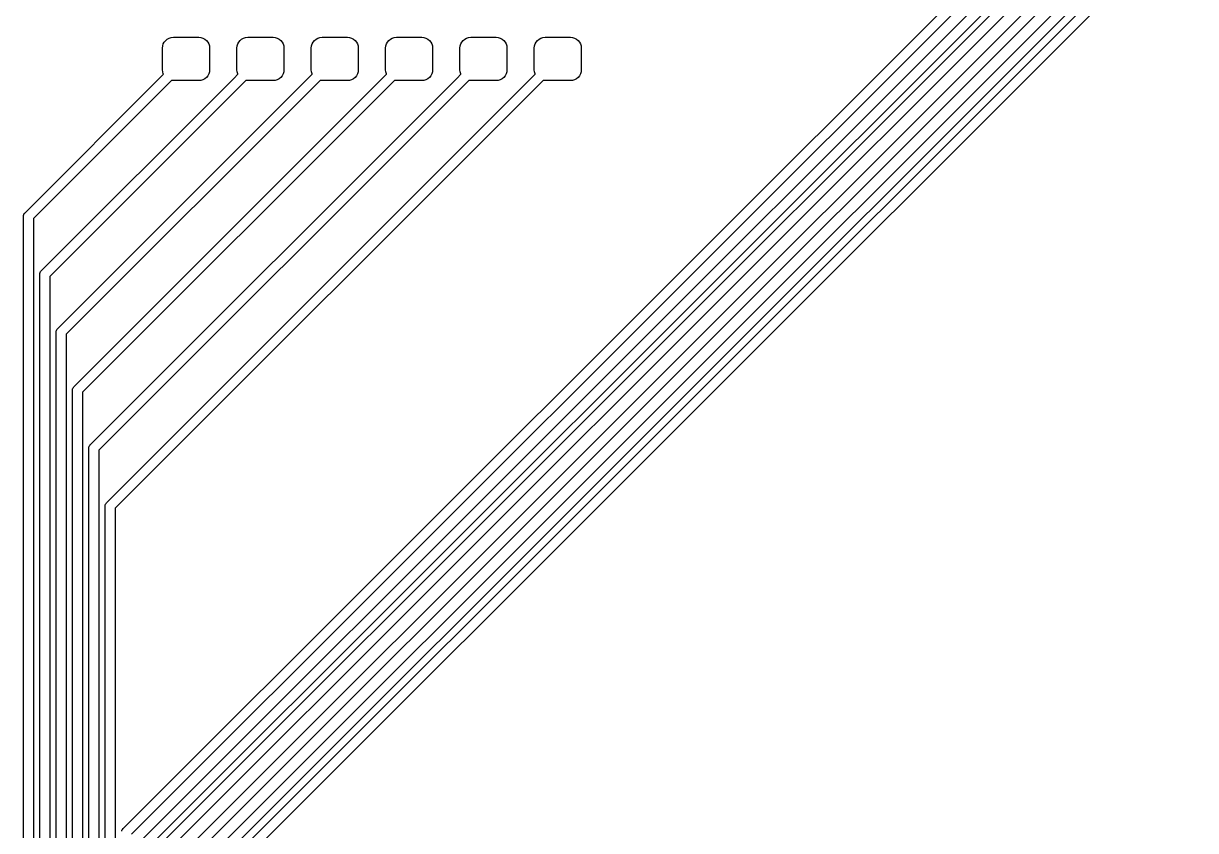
# Model space of a CAD drawing. Extents: x 1 to 84, y 1 to 137.
# Drawn here: x 20.62 to 44.27, y 109.13 to 125.43 of the extents above; entities that cross this region are included whole.
import ezdxf

# ---------------------------------------------------------------- set-up
doc = ezdxf.new("R2010")
doc.units = 0
doc.layers.add('BLACK', color=7, linetype='CONTINUOUS')

msp = doc.modelspace()

# ---------------------------------------------------------------- linework, layer by layer
at = {"layer": 'BLACK', "linetype": 'CONTINUOUS'}
for p, q in [((23.6328, 108.474), (43.35, 128.191)), ((43.5172, 128.076), (23.8, 108.359)), ((23.9628, 108.204), (43.7, 127.941)), ((43.8672, 127.826), (24.13, 108.089)), ((24.2928, 108.034), (44.1, 127.841)), ((44.2672, 127.726), (24.46, 107.919)), ((23.3028, 108.777), (42.03, 127.505)), ((42.1972, 127.389), (23.47, 108.662)), ((22.9727, 108.914), (40.75, 126.691)), ((40.9172, 126.576), (23.14, 108.799)), ((22.6328, 109.174), (39.49, 126.031)), ((39.6572, 125.916), (22.8, 109.059)), ((23.4891, 125.086), (23.5222, 125.113)), ((23.5222, 125.113), (23.56, 125.133)), ((23.56, 125.133), (23.6011, 125.146)), ((23.6011, 125.146), (23.6437, 125.15)), ((23.6437, 125.15), (24.1562, 125.15)), ((24.1562, 125.15), (24.1989, 125.146)), ((24.1989, 125.146), (24.24, 125.133)), ((24.24, 125.133), (24.2778, 125.113)), ((24.2778, 125.113), (24.3109, 125.086)), ((24.9891, 125.086), (25.0222, 125.113)), ((25.0222, 125.113), (25.06, 125.133)), ((25.06, 125.133), (25.1011, 125.146)), ((25.1011, 125.146), (25.1437, 125.15)), ((25.1437, 125.15), (25.6562, 125.15)), ((25.6562, 125.15), (25.6989, 125.146)), ((25.6989, 125.146), (25.74, 125.133)), ((25.74, 125.133), (25.7778, 125.113)), ((25.7778, 125.113), (25.8109, 125.086)), ((26.4891, 125.086), (26.5222, 125.113)), ((26.5222, 125.113), (26.56, 125.133)), ((26.56, 125.133), (26.6011, 125.146)), ((26.6011, 125.146), (26.6437, 125.15)), ((26.6437, 125.15), (27.1562, 125.15)), ((27.1562, 125.15), (27.1989, 125.146)), ((27.1989, 125.146), (27.24, 125.133)), ((27.24, 125.133), (27.2778, 125.113)), ((27.2778, 125.113), (27.3109, 125.086)), ((27.9891, 125.086), (28.0222, 125.113)), ((28.0222, 125.113), (28.06, 125.133)), ((28.06, 125.133), (28.1011, 125.146)), ((28.1011, 125.146), (28.1437, 125.15)), ((28.1437, 125.15), (28.6562, 125.15)), ((28.6562, 125.15), (28.6989, 125.146)), ((28.6989, 125.146), (28.74, 125.133)), ((28.74, 125.133), (28.7778, 125.113)), ((28.7778, 125.113), (28.8109, 125.086)), ((29.4891, 125.086), (29.5222, 125.113)), ((29.5222, 125.113), (29.56, 125.133)), ((29.56, 125.133), (29.6011, 125.146)), ((29.6011, 125.146), (29.6437, 125.15)), ((29.6437, 125.15), (30.1562, 125.15)), ((30.1562, 125.15), (30.1989, 125.146)), ((30.1989, 125.146), (30.24, 125.133)), ((30.24, 125.133), (30.2778, 125.113)), ((30.2778, 125.113), (30.3109, 125.086)), ((30.9891, 125.086), (31.0222, 125.113)), ((31.0222, 125.113), (31.06, 125.133)), ((31.06, 125.133), (31.1011, 125.146)), ((31.1011, 125.146), (31.1437, 125.15)), ((31.1437, 125.15), (31.6562, 125.15)), ((31.6562, 125.15), (31.6989, 125.146)), ((31.6989, 125.146), (31.74, 125.133)), ((31.74, 125.133), (31.7778, 125.113)), ((31.7778, 125.113), (31.8109, 125.086)), ((23.425, 124.931), (23.4292, 124.974)), ((23.425, 124.494), (23.425, 124.931)), ((23.4292, 124.974), (23.4417, 125.015)), ((23.4417, 125.015), (23.4619, 125.053)), ((23.4619, 125.053), (23.4891, 125.086)), ((24.3109, 125.086), (24.3381, 125.053)), ((24.3381, 125.053), (24.3583, 125.015)), ((24.3583, 125.015), (24.3708, 124.974)), ((24.3708, 124.974), (24.375, 124.931)), ((24.375, 124.931), (24.375, 124.494)), ((24.925, 124.931), (24.9292, 124.974)), ((24.925, 124.494), (24.925, 124.931)), ((24.9292, 124.974), (24.9417, 125.015)), ((24.9417, 125.015), (24.9619, 125.053)), ((24.9619, 125.053), (24.9891, 125.086)), ((25.8109, 125.086), (25.8381, 125.053)), ((25.8381, 125.053), (25.8583, 125.015)), ((25.8583, 125.015), (25.8708, 124.974)), ((25.8708, 124.974), (25.875, 124.931)), ((25.875, 124.931), (25.875, 124.494)), ((26.425, 124.931), (26.4292, 124.974)), ((26.425, 124.494), (26.425, 124.931)), ((26.4292, 124.974), (26.4417, 125.015)), ((26.4417, 125.015), (26.4619, 125.053)), ((26.4619, 125.053), (26.4891, 125.086)), ((27.3109, 125.086), (27.3381, 125.053)), ((27.3381, 125.053), (27.3583, 125.015)), ((27.3583, 125.015), (27.3708, 124.974)), ((27.3708, 124.974), (27.375, 124.931)), ((27.375, 124.931), (27.375, 124.494)), ((27.925, 124.931), (27.9292, 124.974)), ((27.925, 124.494), (27.925, 124.931)), ((27.9292, 124.974), (27.9417, 125.015)), ((27.9417, 125.015), (27.9619, 125.053)), ((27.9619, 125.053), (27.9891, 125.086)), ((28.8109, 125.086), (28.8381, 125.053)), ((28.8381, 125.053), (28.8583, 125.015)), ((28.8583, 125.015), (28.8708, 124.974)), ((28.8708, 124.974), (28.875, 124.931)), ((28.875, 124.931), (28.875, 124.494)), ((29.425, 124.931), (29.4292, 124.974)), ((29.425, 124.494), (29.425, 124.931)), ((29.4292, 124.974), (29.4417, 125.015)), ((29.4417, 125.015), (29.4619, 125.053)), ((29.4619, 125.053), (29.4891, 125.086)), ((30.3109, 125.086), (30.3381, 125.053)), ((30.3381, 125.053), (30.3583, 125.015)), ((30.3583, 125.015), (30.3708, 124.974)), ((30.3708, 124.974), (30.375, 124.931)), ((30.375, 124.931), (30.375, 124.494)), ((30.925, 124.931), (30.9292, 124.974)), ((30.925, 124.494), (30.925, 124.931)), ((30.9292, 124.974), (30.9417, 125.015)), ((30.9417, 125.015), (30.9619, 125.053)), ((30.9619, 125.053), (30.9891, 125.086)), ((31.8109, 125.086), (31.8381, 125.053)), ((31.8381, 125.053), (31.8583, 125.015)), ((31.8583, 125.015), (31.8708, 124.974)), ((31.8708, 124.974), (31.875, 124.931)), ((31.875, 124.931), (31.875, 124.494)), ((20.6527, 121.607), (23.4467, 124.401)), ((21.3127, 119.267), (26.4467, 124.401)), ((21.6427, 118.097), (27.9467, 124.401)), ((22.3027, 115.757), (30.9467, 124.401)), ((23.4292, 124.451), (23.425, 124.494)), ((23.4417, 124.41), (23.4292, 124.451)), ((23.4467, 124.401), (23.4417, 124.41)), ((24.3583, 124.41), (24.3381, 124.372)), ((24.3708, 124.451), (24.3583, 124.41)), ((24.375, 124.494), (24.3708, 124.451)), ((24.8711, 124.325), (24.9467, 124.401)), ((24.9292, 124.451), (24.925, 124.494)), ((24.9417, 124.41), (24.9292, 124.451)), ((24.9467, 124.401), (24.9417, 124.41)), ((25.8583, 124.41), (25.8381, 124.372)), ((25.8708, 124.451), (25.8583, 124.41)), ((25.875, 124.494), (25.8708, 124.451)), ((26.4292, 124.451), (26.425, 124.494)), ((26.4417, 124.41), (26.4292, 124.451)), ((26.4467, 124.401), (26.4417, 124.41)), ((27.3583, 124.41), (27.3381, 124.372)), ((27.3708, 124.451), (27.3583, 124.41)), ((27.375, 124.494), (27.3708, 124.451)), ((27.9292, 124.451), (27.925, 124.494)), ((27.9417, 124.41), (27.9292, 124.451)), ((27.9467, 124.401), (27.9417, 124.41)), ((28.8583, 124.41), (28.8381, 124.372)), ((28.8708, 124.451), (28.8583, 124.41)), ((28.875, 124.494), (28.8708, 124.451)), ((29.3711, 124.325), (29.4467, 124.401)), ((29.4292, 124.451), (29.425, 124.494)), ((29.4417, 124.41), (29.4292, 124.451)), ((29.4467, 124.401), (29.4417, 124.41)), ((30.3583, 124.41), (30.3381, 124.372)), ((30.3708, 124.451), (30.3583, 124.41)), ((30.375, 124.494), (30.3708, 124.451)), ((30.9292, 124.451), (30.925, 124.494)), ((30.9417, 124.41), (30.9292, 124.451)), ((30.9467, 124.401), (30.9417, 124.41)), ((31.8583, 124.41), (31.8381, 124.372)), ((31.8708, 124.451), (31.8583, 124.41)), ((31.875, 124.494), (31.8708, 124.451)), ((23.6075, 124.279), (20.8199, 121.491)), ((20.9827, 120.437), (24.8711, 124.325)), ((25.0126, 124.184), (21.1499, 120.321)), ((26.6075, 124.279), (21.48, 119.151)), ((28.1075, 124.279), (21.81, 117.981)), ((21.9727, 116.927), (29.3711, 124.325)), ((29.5126, 124.184), (22.14, 116.811)), ((31.1075, 124.279), (22.47, 115.641)), ((23.6437, 124.275), (23.6075, 124.279)), ((24.1562, 124.275), (23.6437, 124.275)), ((24.1989, 124.279), (24.1562, 124.275)), ((24.24, 124.292), (24.1989, 124.279)), ((24.2778, 124.312), (24.24, 124.292)), ((24.3109, 124.339), (24.2778, 124.312)), ((24.3381, 124.372), (24.3109, 124.339)), ((24.8711, 124.325), (24.8711, 124.325)), ((25.1075, 124.279), (25.0126, 124.184)), ((25.0126, 124.184), (25.0126, 124.184)), ((25.1437, 124.275), (25.1075, 124.279)), ((25.6562, 124.275), (25.1437, 124.275)), ((25.6989, 124.279), (25.6562, 124.275)), ((25.74, 124.292), (25.6989, 124.279)), ((25.7778, 124.312), (25.74, 124.292)), ((25.8109, 124.339), (25.7778, 124.312)), ((25.8381, 124.372), (25.8109, 124.339)), ((26.6437, 124.275), (26.6075, 124.279)), ((27.1562, 124.275), (26.6437, 124.275)), ((27.1989, 124.279), (27.1562, 124.275)), ((27.24, 124.292), (27.1989, 124.279)), ((27.2778, 124.312), (27.24, 124.292)), ((27.3109, 124.339), (27.2778, 124.312)), ((27.3381, 124.372), (27.3109, 124.339)), ((28.1437, 124.275), (28.1075, 124.279)), ((28.6562, 124.275), (28.1437, 124.275)), ((28.6989, 124.279), (28.6562, 124.275)), ((28.74, 124.292), (28.6989, 124.279)), ((28.7778, 124.312), (28.74, 124.292)), ((28.8109, 124.339), (28.7778, 124.312)), ((28.8381, 124.372), (28.8109, 124.339)), ((29.3711, 124.325), (29.3711, 124.325)), ((29.6075, 124.279), (29.5126, 124.184)), ((29.5126, 124.184), (29.5126, 124.184)), ((29.6437, 124.275), (29.6075, 124.279)), ((30.1562, 124.275), (29.6437, 124.275)), ((30.1989, 124.279), (30.1562, 124.275)), ((30.24, 124.292), (30.1989, 124.279)), ((30.2778, 124.312), (30.24, 124.292)), ((30.3109, 124.339), (30.2778, 124.312)), ((30.3381, 124.372), (30.3109, 124.339)), ((31.1437, 124.275), (31.1075, 124.279)), ((31.6562, 124.275), (31.1437, 124.275)), ((31.6989, 124.279), (31.6562, 124.275)), ((31.74, 124.292), (31.6989, 124.279)), ((31.7778, 124.312), (31.74, 124.292)), ((31.8109, 124.339), (31.7778, 124.312)), ((31.8381, 124.372), (31.8109, 124.339)), ((20.6195, 121.532), (20.6214, 121.552)), ((20.6214, 121.552), (20.6271, 121.571)), ((20.6271, 121.571), (20.6364, 121.588)), ((20.6364, 121.588), (20.6458, 121.6)), ((20.6458, 121.6), (20.6489, 121.603)), ((20.6489, 121.603), (20.6527, 121.607)), ((20.6199, 121.528), (20.6195, 121.532)), ((20.6199, 120.504), (20.6199, 121.528)), ((20.8199, 121.491), (20.8199, 120.504)), ((20.6199, 48.0728), (20.6199, 120.504)), ((20.6199, 120.504), (20.6199, 120.504)), ((20.8199, 120.504), (20.8199, 120.504)), ((20.8199, 120.504), (20.8199, 48.1094)), ((20.9495, 120.362), (20.9514, 120.382)), ((20.9514, 120.382), (20.9571, 120.401)), ((20.9571, 120.401), (20.9664, 120.418)), ((20.9664, 120.418), (20.9758, 120.43)), ((20.9758, 120.43), (20.9789, 120.434)), ((20.9789, 120.434), (20.9827, 120.437)), ((20.9499, 120.358), (20.9495, 120.362)), ((20.9499, 48.2095), (20.9499, 120.358)), ((21.1499, 120.321), (21.1499, 48.2461)), ((21.2795, 119.192), (21.28, 119.197)), ((21.28, 119.188), (21.2795, 119.192)), ((21.28, 119.197), (21.2814, 119.212)), ((21.28, 119.197), (21.28, 119.197)), ((21.28, 48.3462), (21.28, 119.188)), ((21.2814, 119.212), (21.2871, 119.231)), ((21.2871, 119.231), (21.2964, 119.248)), ((21.2964, 119.248), (21.3089, 119.264)), ((21.3089, 119.264), (21.3127, 119.267)), ((21.48, 119.151), (21.48, 48.3828)), ((21.6095, 118.022), (21.6114, 118.042)), ((21.61, 118.018), (21.6095, 118.022)), ((21.61, 50.7851), (21.61, 118.018)), ((21.6114, 118.042), (21.6171, 118.061)), ((21.6171, 118.061), (21.6264, 118.078)), ((21.6264, 118.078), (21.6358, 118.09)), ((21.6358, 118.09), (21.6389, 118.094)), ((21.6389, 118.094), (21.6427, 118.097)), ((21.81, 117.981), (21.81, 50.7949)), ((21.9395, 116.852), (21.9414, 116.872)), ((21.94, 116.848), (21.9395, 116.852)), ((21.94, 48.6387), (21.94, 116.848)), ((21.9414, 116.872), (21.9471, 116.891)), ((21.9471, 116.891), (21.9564, 116.908)), ((21.9564, 116.908), (21.9658, 116.92)), ((21.9658, 116.92), (21.9689, 116.924)), ((21.9689, 116.924), (21.9727, 116.927)), ((22.14, 116.811), (22.14, 48.6752)), ((22.2695, 115.682), (22.2714, 115.702)), ((22.27, 115.678), (22.2695, 115.682)), ((22.27, 48.7754), (22.27, 115.678)), ((22.2714, 115.702), (22.2772, 115.721)), ((22.2772, 115.721), (22.2864, 115.738)), ((22.2864, 115.738), (22.2958, 115.75)), ((22.2958, 115.75), (22.2989, 115.754)), ((22.2989, 115.754), (22.3027, 115.757)), ((22.47, 115.641), (22.47, 48.8119)), ((22.6014, 109.12), (22.6072, 109.138)), ((22.6072, 109.138), (22.6165, 109.156)), ((22.6165, 109.156), (22.6289, 109.171)), ((22.6289, 109.171), (22.6328, 109.174))]:
    msp.add_line(p, q, dxfattribs=at)

doc.saveas('drawing.dxf')
